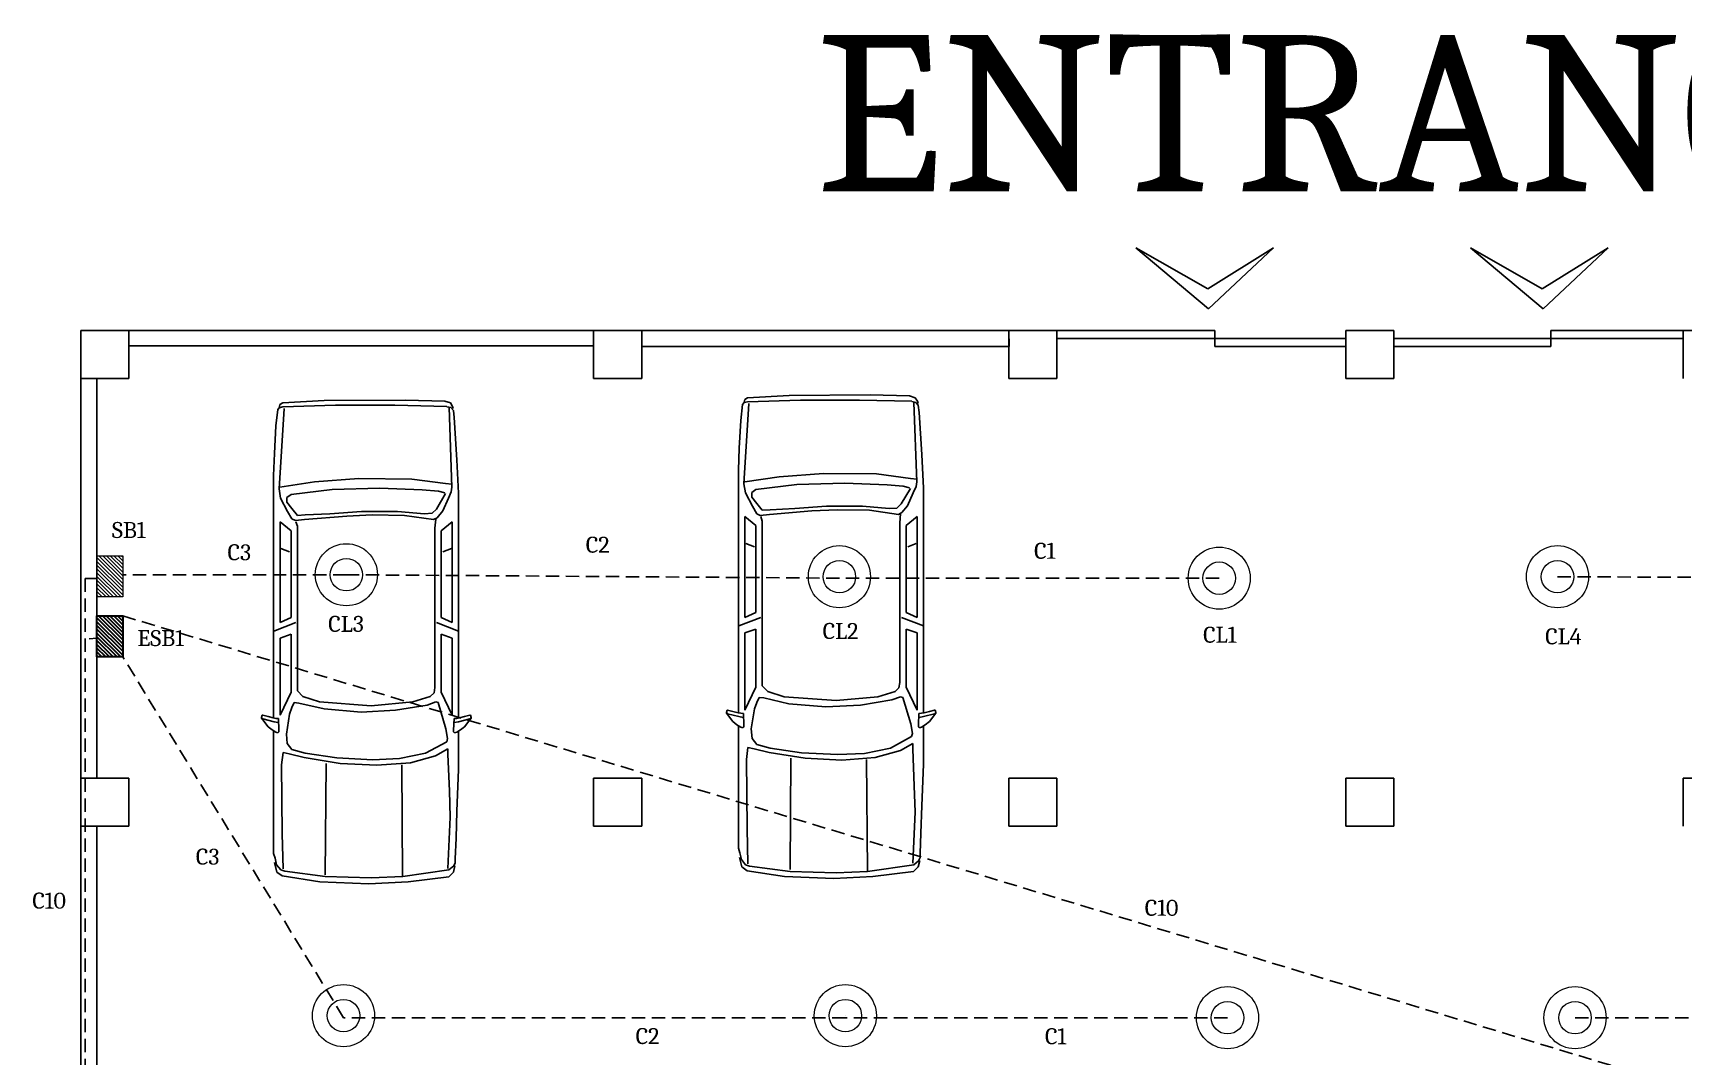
# Model space of a CAD drawing. Header units: inches. Extents: x -9560 to 22259, y -8480 to 5816.
# Drawn here: x 3038 to 3657, y 1451 to 1835 of the extents above; entities that cross this region are included whole.
import ezdxf

# ---------------------------------------------------------------- set-up
doc = ezdxf.new("R2010")
doc.units = ezdxf.units.IN
doc.header["$LTSCALE"] = 2
doc.linetypes.add('HIDDEN', pattern=[0.375, 0.25, -0.125])
for name, color, linetype in [('Aesthetic', 4, 'Continuous'), ('FloorPlan', 2, 'Continuous'), ('Sliding Door', 6, 'Continuous'), ('Text', 1, 'Continuous')]:
    doc.layers.add(name, color=color, linetype=linetype)
for name, color, linetype, lineweight in [('Conduit', 102, 'HIDDEN', 30), ('Emergency', 20, 'HIDDEN', 30), ('Emergency Lines', 30, 'HIDDEN', 0), ('FF', 160, 'Continuous', 0)]:
    doc.layers.add(name, color=color, linetype=linetype, lineweight=lineweight)
doc.styles.get("Standard").update_dxf_attribs({"font": 'Cambria Math.ttf', "height": 10})

# ---------------------------------------------------------------- blocks, each defined once
blk = doc.blocks.new('ceiling_light')
at = {"layer": 'FF'}
for radius in [15.52, 8.12]:
    blk.add_circle((0, 8.12), radius, dxfattribs=at)
blk = doc.blocks.new('hatch1')
h = blk.add_hatch()
h.set_pattern_fill('ANSI31', color=256, scale=20, style=0)
h.set_pattern_definition([(45, (-48.1155, 69.177), (-1.767767, 1.767767), [])])
h.paths.add_polyline_path([(38.5, 0), (38.5, 24.2), (0, 24.2), (0, 0)])
blk.add_lwpolyline([(0, 24.2), (38.5, 24.2), (38.5, 0), (0, 0)], close=True)
blk = doc.blocks.new('A$C381B4D24')
for p, q in [((-0.269, 0.963), (-0.244, 1.001)), ((-0.244, 1.001), (-0.212, 1.042)), ((-0.212, 1.042), (-0.142, 1.096)), ((-0.133, 1.095), (-0.162, 0.981)), ((-0.142, 1.096), (-0.127, 1.108)), ((-0.12, 1.108), (-0.133, 1.095)), ((-0.127, 1.108), (-0.12, 1.108)), ((-0.11, 1.042), (-0.124, 0.989)), ((-0.119, 1.108), (-0.097, 1.101)), ((-0.097, 1.095), (-0.11, 1.042)), ((-0.097, 1.101), (-0.097, 1.095)), ((-1.777, 0.52), (-1.719, 0.898)), ((-1.725, 0.465), (-1.672, 0.873)), ((-1.719, 0.898), (-1.68, 0.953)), ((-1.68, 0.953), (-1.583, 0.977)), ((-1.672, 0.873), (-1.658, 0.914)), ((-1.658, 0.914), (-1.605, 0.955)), ((-1.293, 0.898), (-1.648, 0.89)), ((-1.605, 0.955), (-1.538, 0.971)), ((-1.538, 0.971), (-1.491, 0.987)), ((-1.491, 0.987), (-0.253, 0.987)), ((-0.596, 0.906), (-1.293, 0.898)), ((-0.473, 0.89), (-0.596, 0.906)), ((-0.486, 0.827), (-0.473, 0.89)), ((-0.442, 0.801), (-0.383, 0.849)), ((-0.383, 0.849), (-0.286, 0.856)), ((-0.286, 0.856), (-0.085, 0.825)), ((-0.274, 0.942), (-0.269, 0.963)), ((-0.269, 0.935), (-0.274, 0.942)), ((-0.263, 0.932), (-0.269, 0.935)), ((-0.246, 0.932), (-0.263, 0.932)), ((-0.131, 0.936), (-0.246, 0.932)), ((-0.162, 0.981), (-0.17, 0.938)), ((-0.128, 0.963), (-0.131, 0.936)), ((-0.124, 0.989), (-0.128, 0.963)), ((-0.124, 0.987), (2.324, 0.987)), ((0.682, 0.92), (-0.097, 0.92)), ((-0.097, 0.92), (0.136, 0.809)), ((0.721, 0.809), (0.682, 0.92)), ((0.753, 0.983), (0.838, 0.761)), ((0.838, 0.92), (1.857, 0.92)), ((0.89, 0.809), (0.838, 0.92)), ((1.585, 0.912), (1.552, 0.825)), ((1.857, 0.92), (1.766, 0.809)), ((1.885, 0.802), (1.961, 0.844)), ((1.961, 0.844), (2.095, 0.916)), ((1.99, 0.802), (2.054, 0.852)), ((2.054, 0.852), (2.101, 0.852)), ((2.095, 0.916), (2.188, 0.93)), ((2.101, 0.852), (2.13, 0.809)), ((2.188, 0.93), (2.998, 0.88)), ((2.206, 0.923), (2.258, 0.574)), ((2.324, 0.987), (2.546, 0.978)), ((2.546, 0.978), (2.826, 0.963)), ((2.826, 0.963), (2.989, 0.944)), ((2.989, 0.944), (3.007, 0.929)), ((2.998, 0.93), (3.039, 0.923)), ((3.007, 0.929), (3.015, 0.893)), ((3.015, 0.893), (3.033, 0.361)), ((3.039, 0.923), (3.056, 0.894)), ((3.056, 0.894), (3.08, 0.475)), ((-0.583, 0.314), (-0.524, 0.677)), ((-0.524, 0.677), (-0.486, 0.827)), ((-0.481, 0.666), (-0.442, 0.801)), ((-0.085, 0.825), (-0.019, 0.801)), ((0.026, 0.73), (-0.033, 0.476)), ((-0.019, 0.801), (0.032, 0.777)), ((0.032, 0.777), (0.026, 0.73)), ((0.039, 0.523), (0.091, 0.69)), ((0.091, 0.69), (0.149, 0.746)), ((0.136, 0.809), (0.721, 0.809)), ((0.149, 0.746), (1.812, 0.746)), ((1.766, 0.809), (0.89, 0.809)), ((1.812, 0.746), (1.857, 0.761)), ((1.868, 0.766), (1.885, 0.802)), ((1.879, 0.674), (1.868, 0.766)), ((1.914, 0.247), (1.879, 0.674)), ((1.92, 0.745), (1.99, 0.802)), ((1.926, 0.666), (1.92, 0.745)), ((1.938, 0.417), (1.926, 0.666)), ((2.13, 0.809), (2.182, 0.396)), ((-1.797, 0.023), (-1.777, 0.52)), ((-0.526, 0.349), (-0.481, 0.666)), ((0, 0), (0.039, 0.523)), ((2.258, 0.574), (2.293, 0.126)), ((-1.738, 0), (-1.725, 0.465)), ((-1.706, 0.464), (-0.583, 0.456)), ((-0.546, -0.016), (-0.526, 0.349)), ((-0.033, 0.476), (-0.065, 0.103)), ((1.961, 0.097), (1.938, 0.417)), ((2.182, 0.396), (2.194, -0.088)), ((3.033, 0.361), (3.033, -0.237)), ((3.08, 0.475), (3.085, -0.344)), ((-0.602, -0.056), (-0.583, 0.314)), ((1.926, -0.009), (1.914, 0.247)), ((-1.777, -0.371), (-1.797, 0.023)), ((-1.725, -0.318), (-1.738, 0)), ((-0.065, 0.103), (-0.046, -0.246)), ((0.039, -0.42), (0, 0)), ((1.961, -0.265), (1.961, 0.097)), ((2.293, 0.126), (2.287, -0.408)), ((-0.576, -0.395), (-0.602, -0.056)), ((-0.533, -0.286), (-0.546, -0.016)), ((1.92, -0.337), (1.926, -0.009)), ((2.194, -0.088), (2.177, -0.514)), ((-1.658, -0.783), (-1.725, -0.318)), ((-1.719, -0.316), (-0.596, -0.308)), ((-0.481, -0.547), (-0.533, -0.286)), ((-0.046, -0.246), (0.006, -0.563)), ((1.938, -0.536), (1.961, -0.265)), ((3.033, -0.237), (3.021, -0.764)), ((-1.726, -0.782), (-1.777, -0.371)), ((-0.505, -0.648), (-0.576, -0.395)), ((0.091, -0.595), (0.039, -0.42)), ((1.879, -0.628), (1.92, -0.337)), ((2.287, -0.408), (2.241, -0.749)), ((3.085, -0.344), (3.074, -0.742)), ((-0.434, -0.774), (-0.505, -0.648)), ((-0.364, -0.761), (-0.481, -0.547)), ((0.006, -0.563), (0.039, -0.65)), ((0.039, -0.65), (0.032, -0.674)), ((0.13, -0.634), (0.091, -0.595)), ((0.182, -0.642), (0.13, -0.634)), ((1.793, -0.642), (0.182, -0.642)), ((0.753, -0.88), (0.838, -0.658)), ((1.883, -0.65), (1.793, -0.642)), ((1.897, -0.664), (1.879, -0.628)), ((1.967, -0.721), (1.897, -0.664)), ((1.943, -0.614), (1.938, -0.536)), ((1.984, -0.657), (1.943, -0.614)), ((2.142, -0.749), (1.984, -0.657)), ((2.177, -0.514), (2.165, -0.678)), ((-1.68, -0.829), (-1.726, -0.782)), ((-1.616, -0.845), (-1.68, -0.829)), ((-1.618, -0.832), (-1.658, -0.783)), ((-1.642, -0.774), (-1.125, -0.797)), ((-1.585, -0.848), (-1.618, -0.832)), ((-1.125, -0.797), (-0.86, -0.789)), ((-0.86, -0.789), (-0.492, -0.774)), ((-0.492, -0.774), (-0.434, -0.774)), ((-0.331, -0.769), (-0.364, -0.761)), ((-0.234, -0.753), (-0.331, -0.769)), ((-0.263, -0.831), (-0.269, -0.834)), ((-0.246, -0.831), (-0.263, -0.831)), ((-0.131, -0.835), (-0.246, -0.831)), ((0.032, -0.674), (-0.234, -0.753)), ((-0.097, -0.817), (0.136, -0.706)), ((0.682, -0.817), (-0.097, -0.817)), ((0.136, -0.706), (0.721, -0.706)), ((0.721, -0.706), (0.682, -0.817)), ((0.89, -0.706), (0.838, -0.817)), ((0.838, -0.817), (1.857, -0.817)), ((1.766, -0.706), (0.89, -0.706)), ((1.585, -0.809), (1.552, -0.722)), ((1.857, -0.817), (1.766, -0.706)), ((2.095, -0.778), (1.967, -0.721)), ((2.159, -0.806), (2.095, -0.778)), ((2.165, -0.678), (2.147, -0.742)), ((2.206, -0.813), (2.159, -0.806)), ((3.01, -0.785), (2.206, -0.813)), ((2.241, -0.749), (2.235, -0.813)), ((2.981, -0.829), (2.907, -0.837)), ((3.01, -0.803), (2.981, -0.829)), ((3.021, -0.82), (2.998, -0.828)), ((3.017, -0.764), (3.01, -0.803)), ((3.056, -0.799), (3.021, -0.82)), ((3.074, -0.742), (3.056, -0.799)), ((-1.545, -0.848), (-1.585, -0.848)), ((-1.338, -0.856), (-1.545, -0.848)), ((-1.064, -0.864), (-1.338, -0.856)), ((-0.643, -0.881), (-1.064, -0.864)), ((-0.397, -0.881), (-0.643, -0.881)), ((-0.256, -0.881), (-0.397, -0.881)), ((-0.269, -0.834), (-0.274, -0.841)), ((-0.274, -0.841), (-0.269, -0.862)), ((-0.269, -0.862), (-0.244, -0.9)), ((-0.244, -0.9), (-0.212, -0.941)), ((-0.212, -0.941), (-0.142, -0.995)), ((-0.162, -0.88), (-0.17, -0.837)), ((-0.133, -0.994), (-0.162, -0.88)), ((-0.142, -0.995), (-0.127, -1.007)), ((-0.12, -1.007), (-0.133, -0.994)), ((-0.128, -0.862), (-0.131, -0.835)), ((-0.124, -0.889), (-0.128, -0.862)), ((1.703, -0.881), (-0.125, -0.881)), ((-0.11, -0.941), (-0.124, -0.889)), ((-0.097, -0.994), (-0.11, -0.941)), ((-0.097, -1), (-0.097, -0.994)), ((2.144, -0.881), (1.703, -0.881)), ((2.483, -0.864), (2.144, -0.881)), ((2.907, -0.837), (2.483, -0.864)), ((-0.127, -1.007), (-0.12, -1.007)), ((-0.119, -1.007), (-0.097, -1))]:
    blk.add_line(p, q)

msp = doc.modelspace()

# ---------------------------------------------------------------- linework, layer by layer
for p, q in [((3451.66, 1754.36), (3478.9, 1731.44)), ((3478.6, 1739), (3451.66, 1754.36)), ((3503.27, 1754.36), (3478.6, 1739)), ((3478.9, 1731.44), (3503.27, 1754.36)), ((3577.04, 1754.36), (3604.28, 1731.44)), ((3603.98, 1739), (3577.04, 1754.36)), ((3628.65, 1754.36), (3603.98, 1739)), ((3604.28, 1731.44), (3628.65, 1754.36))]:
    msp.add_line(p, q)
at = {"layer": 'Conduit', "lineweight": 25, "ltscale": 10}
for p, q in [((3062.32, 1630.44), (3057.89, 1630.44)), ((3057.89, 1630.44), (3057.89, 1388.73)), ((3155.79, 1631.84), (3072.01, 1631.84)), ((3155.79, 1631.84), (3155.79, 1631.84)), ((3340.57, 1630.55), (3155.79, 1631.84)), ((3482.92, 1630.55), (3340.57, 1630.55)), ((3609.7, 1631.11), (3743.32, 1630.51)), ((3342.81, 1466.59), (3342.81, 1466.59))]:
    msp.add_line(p, q, dxfattribs=at)
at = {"layer": 'Emergency Lines', "lineweight": 25, "ltscale": 10}
for p, q in [((3072.01, 1616.43), (3766.48, 1406.62)), ((3059.4, 1607.86), (3062.32, 1608.05)), ((3154.73, 1465.81), (3072.01, 1601.05)), ((3342.81, 1465.81), (3154.73, 1465.81)), ((3486.03, 1465.81), (3342.81, 1465.81)), ((3616.27, 1465.81), (3747.17, 1465.81))]:
    msp.add_line(p, q, dxfattribs=at)
at = {"layer": 'FloorPlan'}
for p, q in [((3056.32, 1723.33), (3056.32, 1207.33)), ((3074.32, 1723.33), (3056.32, 1723.33)), ((3056.32, 1723.33), (3056.32, 1705.33)), ((3481.24, 1723.33), (3056.32, 1723.33)), ((3074.32, 1705.33), (3074.32, 1723.33)), ((3266.47, 1723.33), (3248.47, 1723.33)), ((3248.47, 1723.33), (3248.47, 1705.33)), ((3266.47, 1705.33), (3266.47, 1723.33)), ((3422.07, 1723.33), (3404.07, 1723.33)), ((3404.07, 1723.33), (3404.07, 1705.33)), ((3404.07, 1723.33), (3404.14, 1717.33)), ((3422.07, 1705.33), (3422.07, 1723.33)), ((3530.38, 1720.33), (3422.07, 1720.33)), ((3481.24, 1723.33), (3481.24, 1717.33)), ((3548.38, 1723.33), (3530.38, 1723.33)), ((3530.38, 1723.33), (3530.38, 1705.33)), ((3530.38, 1717.33), (3530.38, 1723.33)), ((3530.38, 1723.33), (3530.38, 1720.33)), ((3548.38, 1723.33), (3530.38, 1723.33)), ((3548.38, 1705.33), (3548.38, 1723.33)), ((3548.38, 1720.33), (3656.73, 1720.33)), ((3674.73, 1723.33), (3607.14, 1723.33)), ((3607.14, 1717.33), (3607.14, 1723.33)), ((3674.73, 1723.33), (3656.73, 1723.33)), ((3656.73, 1723.33), (3656.73, 1705.33)), ((3248.47, 1717.62), (3074.32, 1717.62)), ((3404.14, 1717.33), (3266.47, 1717.33)), ((3530.38, 1717.33), (3481.24, 1717.33)), ((3548.38, 1717.33), (3607.14, 1717.33)), ((3056.32, 1705.33), (3074.32, 1705.33)), ((3062.32, 1555.56), (3062.32, 1705.33)), ((3248.47, 1705.33), (3266.47, 1705.33)), ((3404.07, 1705.33), (3422.07, 1705.33)), ((3530.38, 1705.33), (3548.38, 1705.33)), ((3074.32, 1555.56), (3056.32, 1555.56)), ((3056.32, 1555.56), (3056.32, 1537.56)), ((3074.32, 1537.56), (3074.32, 1555.56)), ((3266.47, 1555.56), (3248.47, 1555.56)), ((3248.47, 1555.56), (3248.47, 1537.56)), ((3266.47, 1537.56), (3266.47, 1555.56)), ((3422.07, 1555.56), (3404.07, 1555.56)), ((3404.07, 1555.56), (3404.07, 1537.56)), ((3422.07, 1537.56), (3422.07, 1555.56)), ((3548.38, 1555.56), (3530.38, 1555.56)), ((3530.38, 1555.56), (3530.38, 1537.56)), ((3548.38, 1537.56), (3548.38, 1555.56)), ((3674.73, 1555.56), (3656.73, 1555.56)), ((3656.73, 1555.56), (3656.73, 1537.56)), ((3056.32, 1537.56), (3074.32, 1537.56)), ((3062.32, 1393.48), (3062.32, 1537.56)), ((3248.47, 1537.56), (3266.47, 1537.56)), ((3404.07, 1537.56), (3422.07, 1537.56)), ((3530.38, 1537.56), (3548.38, 1537.56))]:
    msp.add_line(p, q, dxfattribs=at)
at = {"layer": 'Sliding Door', "lineweight": 25, "ltscale": 10}
for p, q in [((3422.07, 1723.33), (3481.24, 1723.33)), ((3422.07, 1720.33), (3422.07, 1723.33)), ((3481.24, 1720.33), (3422.07, 1720.33)), ((3481.24, 1723.33), (3481.24, 1720.33)), ((3481.24, 1720.33), (3481.24, 1717.33)), ((3530.38, 1720.33), (3481.24, 1720.33)), ((3530.38, 1717.33), (3530.38, 1720.33)), ((3548.38, 1717.33), (3548.38, 1720.33)), ((3548.38, 1720.33), (3607.14, 1720.33)), ((3607.14, 1720.33), (3607.14, 1723.33)), ((3607.14, 1723.33), (3656.73, 1723.33)), ((3607.14, 1720.33), (3607.14, 1717.33)), ((3656.73, 1720.33), (3607.14, 1720.33)), ((3656.73, 1723.33), (3656.73, 1720.33)), ((3481.24, 1717.33), (3530.38, 1717.33)), ((3607.14, 1717.33), (3548.38, 1717.33))]:
    msp.add_line(p, q, dxfattribs=at)

# ---------------------------------------------------------------- block references
at = {"layer": 'Aesthetic', "xscale": 37.13406630450959, "yscale": 37.13406630450959, "zscale": 37.13406630450959, "rotation": 90}
for p in [(3165.13, 1582.76), (3339.35, 1584.68)]:
    msp.add_blockref('A$C381B4D24', p, dxfattribs=at)
at = {"layer": 'Emergency', "xscale": 0.4000000000000909, "yscale": 0.4000000000000909, "zscale": 12, "rotation": 90}
msp.add_blockref('hatch1', (3072.01, 1601.05), dxfattribs=at)
at = {"layer": 'FF', "xscale": 0.4000000000000909, "yscale": 0.4000000000000909, "zscale": 12, "rotation": 90}
msp.add_blockref('hatch1', (3072.01, 1623.56), dxfattribs=at)
at = {"layer": 'FF', "xscale": 0.75, "yscale": 0.75, "zscale": 12}
for p in [(3155.79, 1625.75), (3340.57, 1625.02), (3482.92, 1624.46), (3609.7, 1625.02), (3154.73, 1460.5), (3342.81, 1460.5), (3486.03, 1459.72), (3616.27, 1459.72)]:
    msp.add_blockref('ceiling_light', p, dxfattribs=at)

# ---------------------------------------------------------------- texts
at = {"layer": 'Conduit', "lineweight": 25, "ltscale": 10, "char_height": 6, "width": 10.8817, "attachment_point": 1}
for s, insert in [('C2', (3245.53, 1646.09)), ('C3', (3111.26, 1643.25)), ('C1', (3413.55, 1643.81)), ('C10', (3038.12, 1512.69))]:
    msp.add_mtext(s, dxfattribs=dict(at, insert=insert))
at = {"layer": 'Emergency', "lineweight": 25, "ltscale": 10, "insert": (3077.48, 1611.09), "char_height": 6, "width": 10.8817, "attachment_point": 1}
msp.add_mtext('ESB1', dxfattribs=at)
at = {"layer": 'Emergency Lines', "lineweight": 25, "ltscale": 10, "char_height": 6, "width": 10.8817, "attachment_point": 1}
for s, insert in [('C3', (3099.39, 1529.18)), ('C10', (3455.02, 1510.01)), ('C2', (3264.22, 1461.93)), ('C1', (3417.62, 1461.86))]:
    msp.add_mtext(s, dxfattribs=dict(at, insert=insert))
at = {"layer": 'FF', "lineweight": 25, "ltscale": 10, "char_height": 6, "width": 10.8817, "attachment_point": 1}
for s, insert in [('SB1', (3067.98, 1651.6)), ('CL3', (3149.01, 1616.43)), ('CL2', (3334.3, 1613.76)), ('CL1', (3476.9, 1612.35)), ('CL4', (3605.09, 1611.74))]:
    msp.add_mtext(s, dxfattribs=dict(at, insert=insert))
at = {"layer": 'Text', "insert": (3331.78, 1834.1), "char_height": 58.542, "width": 2971.1565, "attachment_point": 1}
msp.add_mtext('ENTRANCE', dxfattribs=at)

doc.saveas('drawing.dxf')
